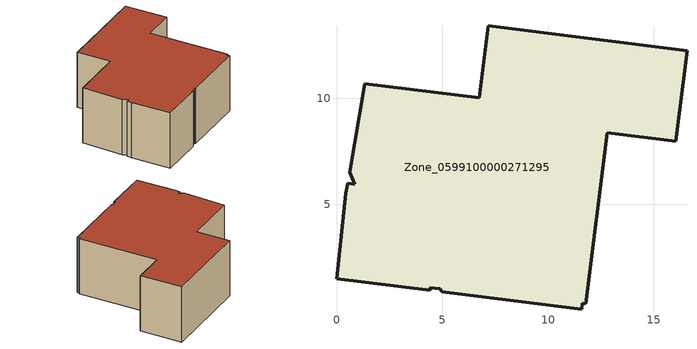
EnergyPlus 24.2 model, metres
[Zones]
Zone_0599100000271295
 floor ground (C_G): 0.86,5.95 0.62,6.5 1.34,10.7 6.74,10.02 7.17,13.44 16.56,12.26 16.02,7.96 12.8,8.37 11.79,0.3 11.61,0.32 11.58,0.02 4.97,0.85 4.91,0.99 4.4,1.04 4.42,0.92 0,1.48 0.45,5.5 0.53,5.99 z0
 wall outside (C_F): 16.02,7.96 16.56,12.26 7.17,13.44 6.74,10.02 1.34,10.7 0.62,6.5 0.86,5.95 0.53,5.99 0.45,5.5 0,1.48 4.42,0.92 4.4,1.04 4.91,0.99 4.97,0.85 11.58,0.02 11.61,0.32 11.79,0.3 12.8,8.37 16.02,7.96 z0:5.95
 roof outside (C_R): 0.86,5.95 0.53,5.99 0.45,5.5 0,1.48 4.42,0.92 4.4,1.04 4.91,0.99 4.97,0.85 11.58,0.02 11.61,0.32 11.79,0.3 12.8,8.37 16.02,7.96 16.56,12.26 7.17,13.44 6.74,10.02 1.34,10.7 0.62,6.5 z5.95
[BUILDING]
Pand.0599100000271295: North Axis=0; Terrain=City; Loads Convergence Tolerance Value=0.04; Temperature Convergence Tolerance Value=0.4; Solar Distribution=FullExterior; Maximum Number of Warmup Days=25; Minimum Number of Warmup Days=1
[Site:Location]
Rotterdam.The.Hague.AP_ZH_NLD Design_Conditions: Latitude=51.96; Longitude=4.45; Time Zone=1; Elevation=-4.5
[SITE:GROUNDTEMPERATURE:BUILDINGSURFACE]
18, 18, 18, 18, 18, 18, 18, 18, 18, 18, 18, 18
[MATERIAL] Thermal Absorptance=0.9; Solar Absorptance=0.7; Visible Absorptance=0.7
Name | Roughness | Thickness | Conductivity | Density | Specific Heat
G.D.1992-2005 | MediumSmooth | 0.15 | 0.06 | 540 | 1210
F.D.1992-2005 | Rough | 0.3 | 0.12 | 1920 | 840
R.D.1992-2005 | MediumRough | 0.2 | 0.08 | 1500 | 1000
[CONSTRUCTION]
C_G: G.D.1992-2005
C_F: F.D.1992-2005
C_R: R.D.1992-2005
[ZONE]
Zone_0599100000271295: Type=1; Multiplier=1; Ceiling Height=Autocalculate; Volume=Autocalculate; Floor Area=autocalculate; Part of Total Floor Area=Yes
[ZONEINFILTRATION:DESIGNFLOWRATE]
Infil_Zone_0599100000271295: Zone or ZoneList or Space or SpaceList=Zone_0599100000271295; Schedule=AlwaysOn; Design Flow Rate Calculation Method=Flow/Area; Flow Rate per Floor Area=0.0021; Constant Term Coefficient=1; Temperature Term Coefficient=0; Velocity Term Coefficient=0; Velocity Squared Term Coefficient=0
[HVACTEMPLATE:ZONE:IDEALLOADSAIRSYSTEM]
Zone_0599100000271295: Maximum Heating Supply Air Temperature=50; Minimum Cooling Supply Air Temperature=13; Maximum Heating Supply Air Humidity Ratio=0.0156; Minimum Cooling Supply Air Humidity Ratio=0.0077; Heating Limit=NoLimit; Cooling Limit=NoLimit; Dehumidification Control Type=ConstantSensibleHeatRatio; Cooling Sensible Heat Ratio=0.7; Dehumidification Setpoint=60; Humidification Control Type=None; Humidification Setpoint=30; Outdoor Air Method=None; Outdoor Air Flow Rate per Person=0.00944; Outdoor Air Flow Rate per Zone Floor Area=0; Outdoor Air Flow Rate per Zone=0; Demand Controlled Ventilation Type=None; Outdoor Air Economizer Type=NoEconomizer; Heat Recovery Type=None; Sensible Heat Recovery Effectiveness=0.7; Latent Heat Recovery Effectiveness=0.65
[ZONECONTROL:THERMOSTAT]
ThermostatControl_Zone_0599100000271295: Zone or ZoneList=Zone_0599100000271295; Control Type Schedule=DualSetpointControlType; Control 1=Thermostat_Zone_0599100000271295; Temperature Difference Between Cutout And Setpoint=0
[THERMOSTATSETPOINT:DUALSETPOINT]
Thermostat_Zone_0599100000271295: Heating Setpoint Temperature Schedule=HeatingSetpoint_Zone_0599100000271295; Cooling Setpoint Temperature Schedule=CoolingSetpoint_Zone_0599100000271295
[SCHEDULE:COMPACT]
HeatingSetpoint_Zone_0599100000271295: Through: 12/31, For: AllDays, Until: 24:00, 21
CoolingSetpoint_Zone_0599100000271295: Through: 12/31, For: AllDays, Until: 24:00, 24
DualSetpointControlType: Through: 12/31, For: AllDays, Until: 24:00, 4
AlwaysOn: Through: 12/31, For: AllDays, Until: 24:00, 1
